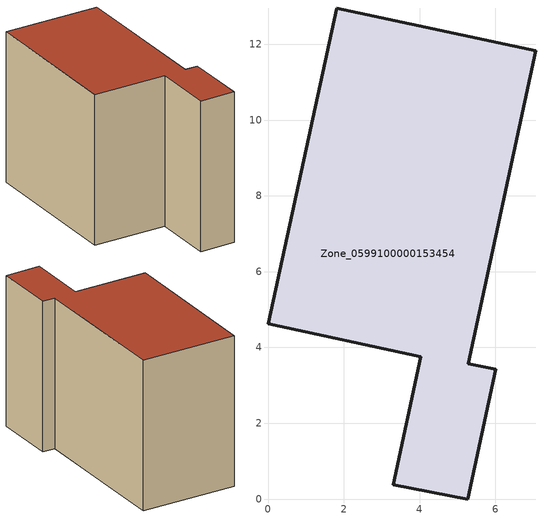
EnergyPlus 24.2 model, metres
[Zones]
Zone_0599100000153454
 floor ground (C_G): 5.29,3.57 6.01,3.42 5.28,0 3.31,0.38 4.03,3.75 0,4.62 1.81,12.96 7.07,11.83 z0
 wall outside (C_F): 7.07,11.83 1.81,12.96 0,4.62 4.03,3.75 3.31,0.38 5.28,0 6.01,3.42 5.29,3.57 7.07,11.83 z0:8.42
 roof outside (C_R): 5.29,3.57 7.07,11.83 1.81,12.96 0,4.62 4.03,3.75 3.31,0.38 5.28,0 6.01,3.42 z8.42
[BUILDING]
Pand.0599100000153454: North Axis=0; Terrain=City; Loads Convergence Tolerance Value=0.04; Temperature Convergence Tolerance Value=0.4; Solar Distribution=FullExterior; Maximum Number of Warmup Days=25; Minimum Number of Warmup Days=1
[Site:Location]
Rotterdam.The.Hague.AP_ZH_NLD Design_Conditions: Latitude=51.96; Longitude=4.45; Time Zone=1; Elevation=-4.5
[SITE:GROUNDTEMPERATURE:BUILDINGSURFACE]
18, 18, 18, 18, 18, 18, 18, 18, 18, 18, 18, 18
[MATERIAL] Thermal Absorptance=0.9; Solar Absorptance=0.7; Visible Absorptance=0.7
Name | Roughness | Thickness | Conductivity | Density | Specific Heat
G.TC.1975-1991 | MediumSmooth | 0.15 | 0.288461 | 540 | 1210
F.TC.1975-1991 | Rough | 0.3 | 0.230769 | 1920 | 840
R.TC.1975-1991 | MediumRough | 0.2 | 0.153846 | 1500 | 1000
[CONSTRUCTION]
C_G: G.TC.1975-1991
C_F: F.TC.1975-1991
C_R: R.TC.1975-1991
[ZONE]
Zone_0599100000153454: Type=1; Multiplier=1; Ceiling Height=Autocalculate; Volume=Autocalculate; Floor Area=autocalculate; Part of Total Floor Area=Yes
[ZONEINFILTRATION:DESIGNFLOWRATE]
Infil_Zone_0599100000153454: Zone or ZoneList or Space or SpaceList=Zone_0599100000153454; Schedule=AlwaysOn; Design Flow Rate Calculation Method=Flow/Area; Flow Rate per Floor Area=0.003; Constant Term Coefficient=1; Temperature Term Coefficient=0; Velocity Term Coefficient=0; Velocity Squared Term Coefficient=0
[HVACTEMPLATE:ZONE:IDEALLOADSAIRSYSTEM]
Zone_0599100000153454: Maximum Heating Supply Air Temperature=50; Minimum Cooling Supply Air Temperature=13; Maximum Heating Supply Air Humidity Ratio=0.0156; Minimum Cooling Supply Air Humidity Ratio=0.0077; Heating Limit=NoLimit; Cooling Limit=NoLimit; Dehumidification Control Type=ConstantSensibleHeatRatio; Cooling Sensible Heat Ratio=0.7; Dehumidification Setpoint=60; Humidification Control Type=None; Humidification Setpoint=30; Outdoor Air Method=None; Outdoor Air Flow Rate per Person=0.00944; Outdoor Air Flow Rate per Zone Floor Area=0; Outdoor Air Flow Rate per Zone=0; Demand Controlled Ventilation Type=None; Outdoor Air Economizer Type=NoEconomizer; Heat Recovery Type=None; Sensible Heat Recovery Effectiveness=0.7; Latent Heat Recovery Effectiveness=0.65
[ZONECONTROL:THERMOSTAT]
ThermostatControl_Zone_0599100000153454: Zone or ZoneList=Zone_0599100000153454; Control Type Schedule=DualSetpointControlType; Control 1=Thermostat_Zone_0599100000153454; Temperature Difference Between Cutout And Setpoint=0
[THERMOSTATSETPOINT:DUALSETPOINT]
Thermostat_Zone_0599100000153454: Heating Setpoint Temperature Schedule=HeatingSetpoint_Zone_0599100000153454; Cooling Setpoint Temperature Schedule=CoolingSetpoint_Zone_0599100000153454
[SCHEDULE:COMPACT]
HeatingSetpoint_Zone_0599100000153454: Through: 12/31, For: AllDays, Until: 24:00, 21
CoolingSetpoint_Zone_0599100000153454: Through: 12/31, For: AllDays, Until: 24:00, 24
DualSetpointControlType: Through: 12/31, For: AllDays, Until: 24:00, 4
AlwaysOn: Through: 12/31, For: AllDays, Until: 24:00, 1
